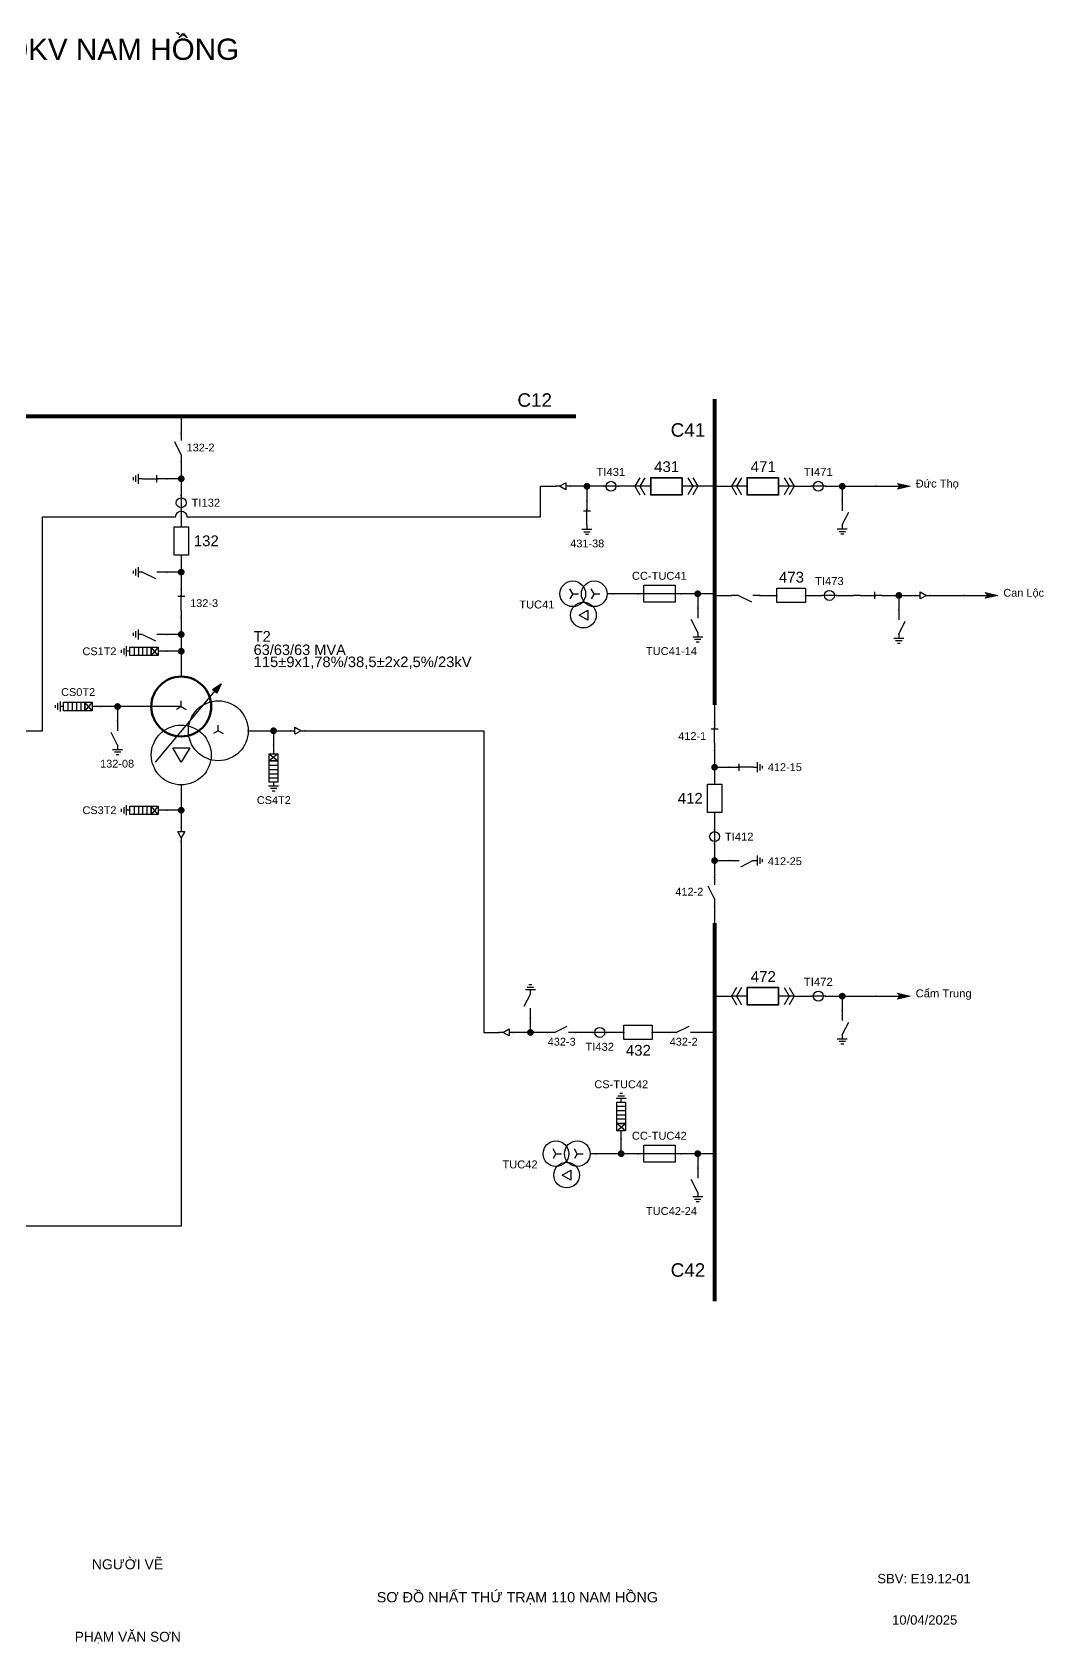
# Model space of a CAD drawing. Header units: millimetres. Extents: x -389 to 411, y 7 to 290.
# Drawn here: x 233.7 to 411.1, y 7.3 to 290 of the extents above; entities that cross this region are included whole.
import ezdxf

# ---------------------------------------------------------------- set-up
doc = ezdxf.new("R2010")
doc.units = ezdxf.units.MM
for name, color, linetype, lineweight in [('BUSBAR_110KV', 1, 'Continuous', 50), ('BUSBAR_22KV', 5, 'Continuous', 50), ('HV_110KV', 1, 'Continuous', 25), ('MV_22KV', 5, 'Continuous', 25), ('MV_35KV', 30, 'Continuous', 25)]:
    doc.layers.add(name, color=color, linetype=linetype, lineweight=lineweight)
doc.layers.add('SYM_PORTS', color=8, linetype='Continuous', plot=False)
doc.layers.add('TEXT', color=7, linetype='Continuous')
doc.styles.add('SLD_TEXT', font='arial.ttf')

# ---------------------------------------------------------------- blocks, each defined once
blk = doc.blocks.new('SYM_DISCONNECTOR_OPEN')
at = {"lineweight": 25}
for points in [[(0, -1.25), (-1.125, 1)], [(0, 2.5), (0, 1.25)], [(0, -1.25), (0, -2.5)]]:
    blk.add_lwpolyline(points, dxfattribs=at)
at = {"layer": 'SYM_PORTS'}
for p in [(0, 2.5), (0, -2.5)]:
    blk.add_point(p, dxfattribs=at)
blk.add_attdef('DEVICE_CODE', (1, -0.5), '', height=2)
blk = doc.blocks.new('SYM_EARTHING_SWITCH_CLOSED')
at = {"lineweight": 25}
for points in [[(0, 3), (0, 1.25)], [(-0.625, 1.25), (0.625, 1.25)], [(0, -1.25), (0, 1.5)], [(-0.875, -2), (0.875, -2)], [(-0.5625, -2.4375), (0.5625, -2.4375)], [(0, -1.25), (0, -2)], [(-0.25, -2.875), (0.25, -2.875)]]:
    blk.add_lwpolyline(points, dxfattribs=at)
at = {"layer": 'SYM_PORTS'}
blk.add_point((0, 3), dxfattribs=at)
blk.add_attdef('DEVICE_CODE', (1.875, 0), '', height=2)
blk = doc.blocks.new('SYM_CURRENT_TRANSFORMER')
at = {"lineweight": 25}
blk.add_lwpolyline([(0, 1.25), (0, -1.25)], dxfattribs=at)
blk.add_circle((0, 0), 0.875, dxfattribs=at)
at = {"layer": 'SYM_PORTS'}
for p in [(0, 1.25), (0, -1.25)]:
    blk.add_point(p, dxfattribs=at)
blk.add_attdef('DEVICE_CODE', (1.875, -1.75), '', height=2)
at = {"flags": 1}
blk.add_attdef('RATIO', (1.875, -4.75), '', height=2, dxfattribs=at)
blk = doc.blocks.new('SYM_CIRCUIT_BREAKER')
at = {"lineweight": 25}
blk.add_lwpolyline([(-1.25, 2.5), (1.25, 2.5), (1.25, -2.5), (-1.25, -2.5)], close=True, dxfattribs=at)
at = {"layer": 'SYM_PORTS'}
for p in [(0, 2.5), (0, -2.5)]:
    blk.add_point(p, dxfattribs=at)
blk.add_attdef('DEVICE_CODE', (2.25, -0.5), '', height=2)
at = {"flags": 1}
blk.add_attdef('RATING', (2.25, -3.5), '', height=2, dxfattribs=at)
blk = doc.blocks.new('SYM_EARTHING_SWITCH_OPEN')
at = {"lineweight": 25}
for points in [[(0, 3), (0, 1.25)], [(0, -1.25), (-1.125, 1)], [(-0.875, -2), (0.875, -2)], [(-0.5625, -2.4375), (0.5625, -2.4375)], [(0, -1.25), (0, -2)], [(-0.25, -2.875), (0.25, -2.875)]]:
    blk.add_lwpolyline(points, dxfattribs=at)
at = {"layer": 'SYM_PORTS'}
blk.add_point((0, 3), dxfattribs=at)
blk.add_attdef('DEVICE_CODE', (1.875, 0), '', height=2)
blk = doc.blocks.new('SYM_DISCONNECTOR_CLOSED')
at = {"lineweight": 25}
for points in [[(-0.625, 1.25), (0.625, 1.25)], [(0, 2.5), (0, 1.25)], [(0, -1.25), (0, 1.5)], [(0, -1.25), (0, -2.5)]]:
    blk.add_lwpolyline(points, dxfattribs=at)
at = {"layer": 'SYM_PORTS'}
for p in [(0, 2.5), (0, -2.5)]:
    blk.add_point(p, dxfattribs=at)
blk.add_attdef('DEVICE_CODE', (1.625, -0.5), '', height=2)
blk = doc.blocks.new('SYM_SURGE_ARRESTER')
at = {"lineweight": 25}
for points in [[(0, 4), (0, 2.5)], [(-0.75, 2.5), (0.75, 1.25)], [(0.75, 2.5), (-0.75, 1.25)], [(-0.75, 0.5), (0.75, 0.5)], [(-0.75, -0.25), (0.75, -0.25)], [(-0.75, -1), (0.75, -1)], [(-0.75, -1.75), (0.75, -1.75)], [(0, -2.5), (0, -3.125)], [(-0.875, -3.125), (0.875, -3.125)], [(-0.5625, -3.5625), (0.5625, -3.5625)], [(-0.25, -4), (0.25, -4)]]:
    blk.add_lwpolyline(points, dxfattribs=at)
for points in [[(-0.75, 2.5), (0.75, 2.5), (0.75, 1.25), (-0.75, 1.25)], [(-0.75, 1.25), (0.75, 1.25), (0.75, -2.5), (-0.75, -2.5)]]:
    blk.add_lwpolyline(points, close=True, dxfattribs=at)
at = {"layer": 'SYM_PORTS'}
blk.add_point((0, 4), dxfattribs=at)
blk.add_attdef('DEVICE_CODE', (1.875, 1), '', height=2)
blk = doc.blocks.new('SYM_TRANSFORMER_3W')
blk.add_hatch(color=7).paths.add_polyline_path([(3.75, 8.25), (3.0125, 6.575), (2.2375, 7.225)])
at = {"lineweight": 25}
for points in [[(-7.75, -5.5), (3.0125, 7.35)], [(-3.25, 4.25), (-8.5, 4.25)], [(-3.25, 4.25), (-4.1125, 3.75)], [(-3.25, 4.25), (-3.25, 5.25)], [(-3.25, 4.25), (-2.3875, 3.75)], [(3.25, 0), (2.3875, -0.5)], [(3.25, 0), (3.25, 1)], [(3.25, 0), (4.1125, -0.5)]]:
    blk.add_lwpolyline(points, dxfattribs=at)
for points in [[(3.75, 8.25), (3.0125, 6.575), (2.2375, 7.225)], [(-4.75, -3), (-1.75, -3), (-3.25, -5.5)]]:
    blk.add_lwpolyline(points, close=True, dxfattribs=at)
at = {"lineweight": 50}
blk.add_circle((-3.25, 4.25), 5.25, dxfattribs=at)
at = {"lineweight": 25}
for centre in [(3.25, 0), (-3.25, -4.25)]:
    blk.add_circle(centre, 5.25, dxfattribs=at)
at = {"layer": 'SYM_PORTS'}
for p in [(-3.25, 9.5), (-8.5, 4.25), (8.5, 0), (-3.25, -9.5)]:
    blk.add_point(p, dxfattribs=at)
blk.add_attdef('DEVICE_CODE', (9.5, 6.5), '', height=2)
at = {"flags": 1}
for tag, p in [('POWER', (9.5, 3.5)), ('VOLTAGE_RATIO', (9.5, 0.5))]:
    blk.add_attdef(tag, p, '', height=2, dxfattribs=at)
blk = doc.blocks.new('SYM_CABLE_TERMINATION')
at = {"lineweight": 25}
blk.add_lwpolyline([(-0.625, 0.5), (0.625, 0.5), (0, -0.625)], close=True, dxfattribs=at)
for points in [[(0, 1.25), (0, 0.5)], [(0, -0.625), (0, -1.25)]]:
    blk.add_lwpolyline(points, dxfattribs=at)
at = {"layer": 'SYM_PORTS'}
for p in [(0, 1.25), (0, -1.25)]:
    blk.add_point(p, dxfattribs=at)
blk = doc.blocks.new('SYM_DRAWOUT_BREAKER')
at = {"lineweight": 25}
for points in [[(-1.5, 4.625), (0, 5.5), (1.5, 4.625)], [(-1.5, 3.75), (0, 4.625), (1.5, 3.75)], [(0, 5.5), (0, 2.75)], [(0, -2.75), (0, -5.5)], [(-1.5, -3.75), (0, -4.625), (1.5, -3.75)], [(-1.5, -4.625), (0, -5.5), (1.5, -4.625)]]:
    blk.add_lwpolyline(points, dxfattribs=at)
at = {"lineweight": 35}
blk.add_lwpolyline([(-1.5, 2.75), (1.5, 2.75), (1.5, -2.75), (-1.5, -2.75)], close=True, dxfattribs=at)
at = {"layer": 'SYM_PORTS'}
for p in [(0, 5.5), (0, -5.5)]:
    blk.add_point(p, dxfattribs=at)
blk.add_attdef('DEVICE_CODE', (2.5, 2.5), '', height=2)
at = {"flags": 1}
blk.add_attdef('RATING', (2.5, -0.5), '', height=2, dxfattribs=at)
blk = doc.blocks.new('SYM_LINE_FEEDER_ARROW')
blk.add_hatch(color=7).paths.add_polyline_path([(0, -3), (-0.5, -0.75), (0, -1.25), (0.5, -0.75)])
at = {"lineweight": 25}
blk.add_lwpolyline([(0, 3), (0, -1.25)], dxfattribs=at)
blk.add_lwpolyline([(0, -3), (-0.5, -0.75), (0, -1.25), (0.5, -0.75)], close=True, dxfattribs=at)
at = {"layer": 'SYM_PORTS'}
blk.add_point((0, 3), dxfattribs=at)
blk.add_attdef('LINE_NAME', (1.5, 0), '', height=2)
blk = doc.blocks.new('SYM_FUSE_DISCONNECTOR')
at = {"lineweight": 25}
blk.add_lwpolyline([(0, 3.75), (0, -3.75)], dxfattribs=at)
blk.add_lwpolyline([(-1.5, 2.75), (1.5, 2.75), (1.5, -2.75), (-1.5, -2.75)], close=True, dxfattribs=at)
at = {"layer": 'SYM_PORTS'}
for p in [(0, 3.75), (0, -3.75)]:
    blk.add_point(p, dxfattribs=at)
blk.add_attdef('DEVICE_CODE', (2.5, 0.75), '', height=2)
at = {"flags": 1}
blk.add_attdef('RATING', (2.5, -2.25), '', height=2, dxfattribs=at)
blk = doc.blocks.new('SYM_VOLTAGE_TRANSFORMER')
at = {"lineweight": 25}
for points in [[(0, 4.625), (0, 3.625)], [(0, 1.375), (-0.8625, 0.875)], [(0, 1.375), (0, 2.375)], [(0, 1.375), (0.8625, 0.875)], [(0, -2.375), (-0.8625, -2.875)], [(0, -2.375), (0, -1.375)], [(0, -2.375), (0.8625, -2.875)]]:
    blk.add_lwpolyline(points, dxfattribs=at)
blk.add_lwpolyline([(2.875, 0.25), (4.625, 0.25), (3.75, -1.25)], close=True, dxfattribs=at)
for centre in [(0, 1.375), (3.75, -0.5), (0, -2.375)]:
    blk.add_circle(centre, 2.25, dxfattribs=at)
at = {"layer": 'SYM_PORTS'}
blk.add_point((0, 4.625), dxfattribs=at)
blk.add_attdef('DEVICE_CODE', (7, 1.625), '', height=2)
at = {"flags": 1}
blk.add_attdef('RATIO', (7, -1.375), '', height=2, dxfattribs=at)

msp = doc.modelspace()

# ---------------------------------------------------------------- hatches: boundary and pattern name
at = {"layer": 'HV_110KV'}
h = msp.add_hatch(color=7, dxfattribs=at)
edge = h.paths.add_edge_path()
edge.add_arc((259.85, 211.67), 0.6, 0, 360)
h = msp.add_hatch(color=7, dxfattribs=at)
edge = h.paths.add_edge_path()
edge.add_arc((259.85, 195.28), 0.6, 0, 360)
h = msp.add_hatch(color=7, dxfattribs=at)
edge = h.paths.add_edge_path()
edge.add_arc((259.85, 184.36), 0.6, 0, 360)
h = msp.add_hatch(color=7, dxfattribs=at)
edge = h.paths.add_edge_path()
edge.add_arc((259.85, 181.4), 0.6, 0, 360)
h = msp.add_hatch(color=7, dxfattribs=at)
edge = h.paths.add_edge_path()
edge.add_arc((248.68, 171.71), 0.6, 0, 360)
at = {"layer": 'MV_22KV'}
h = msp.add_hatch(color=7, dxfattribs=at)
edge = h.paths.add_edge_path()
edge.add_arc((330.99, 210.34), 0.6, 0, 360)
h = msp.add_hatch(color=7, dxfattribs=at)
edge = h.paths.add_edge_path()
edge.add_arc((375.76, 210.34), 0.6, 0, 360)
h = msp.add_hatch(color=7, dxfattribs=at)
edge = h.paths.add_edge_path()
edge.add_arc((350.41, 191.49), 0.6, 0, 360)
h = msp.add_hatch(color=7, dxfattribs=at)
edge = h.paths.add_edge_path()
edge.add_arc((385.68, 191.2), 0.6, 0, 360)
h = msp.add_hatch(color=7, dxfattribs=at)
edge = h.paths.add_edge_path()
edge.add_arc((276.04, 167.46), 0.6, 0, 360)
h = msp.add_hatch(color=7, dxfattribs=at)
edge = h.paths.add_edge_path()
edge.add_arc((353.37, 161.06), 0.6, 0, 360)
h = msp.add_hatch(color=7, dxfattribs=at)
edge = h.paths.add_edge_path()
edge.add_arc((353.37, 144.68), 0.6, 0, 360)
h = msp.add_hatch(color=7, dxfattribs=at)
edge = h.paths.add_edge_path()
edge.add_arc((375.76, 120.9), 0.6, 0, 360)
h = msp.add_hatch(color=7, dxfattribs=at)
edge = h.paths.add_edge_path()
edge.add_arc((321.07, 114.54), 0.6, 0, 360)
h = msp.add_hatch(color=7, dxfattribs=at)
edge = h.paths.add_edge_path()
edge.add_arc((336.99, 93.27), 0.6, 0, 360)
h = msp.add_hatch(color=7, dxfattribs=at)
edge = h.paths.add_edge_path()
edge.add_arc((350.41, 93.27), 0.6, 0, 360)
at = {"layer": 'MV_35KV'}
h = msp.add_hatch(color=7, dxfattribs=at)
edge = h.paths.add_edge_path()
edge.add_arc((259.85, 153.51), 0.6, 0, 360)

# ---------------------------------------------------------------- linework, layer by layer
at = {"layer": 'BUSBAR_110KV', "const_width": 0.7}
msp.add_lwpolyline([(185.86, 222.59), (329.09, 222.59)], dxfattribs=at)
at = {"layer": 'BUSBAR_22KV', "const_width": 0.7}
for points in [[(353.37, 225.64), (353.37, 171.98)], [(353.37, 133.75), (353.37, 67.38)]]:
    msp.add_lwpolyline(points, dxfattribs=at)
at = {"layer": 'HV_110KV'}
for points in [[(259.85, 222.59), (259.85, 219.63)], [(259.85, 214.63), (259.85, 211.67)], [(259.85, 211.67), (257.33, 211.67)], [(259.85, 211.67), (259.85, 208.71)], [(259.85, 206.21), (259.85, 203.24)], [(259.85, 198.24), (259.85, 195.28)], [(259.85, 195.28), (257.33, 195.28)], [(259.85, 195.28), (259.85, 192.32)], [(259.85, 187.32), (259.85, 184.36)], [(259.85, 184.36), (257.33, 184.36)], [(259.85, 184.36), (259.85, 181.4)], [(259.85, 181.4), (257.33, 181.4)], [(259.85, 181.4), (259.85, 176.96)], [(248.68, 171.71), (245.72, 171.71)], [(254.6, 171.71), (248.68, 171.71)], [(248.68, 171.71), (248.68, 169.18)]]:
    msp.add_lwpolyline(points, dxfattribs=at)
at = {"layer": 'MV_22KV'}
msp.add_lwpolyline([(110.34, 167.46), (113.04, 167.46), (235.5, 167.46), (235.5, 204.99), (258.85, 204.99, -1), (260.85, 204.99), (322.83, 204.99), (322.83, 210.34), (325.53, 210.34)], format="xyb", dxfattribs=at)
for points in [[(330.99, 210.34), (328.03, 210.34)], [(333.95, 210.34), (330.99, 210.34)], [(330.99, 210.34), (330.99, 207.81)], [(339.41, 210.34), (336.45, 210.34)], [(353.37, 210.34), (350.41, 210.34)], [(353.37, 210.34), (356.33, 210.34)], [(367.33, 210.34), (370.3, 210.34)], [(372.8, 210.34), (375.76, 210.34)], [(375.76, 210.34), (375.76, 207.81)], [(375.76, 210.34), (381.68, 210.34)], [(339.95, 191.49), (335.51, 191.49)], [(350.41, 191.49), (347.45, 191.49)], [(353.37, 191.49), (350.41, 191.49)], [(350.41, 191.49), (350.41, 188.96)], [(353.37, 191.2), (356.33, 191.2)], [(361.33, 191.2), (364.3, 191.2)], [(369.3, 191.2), (372.26, 191.2)], [(374.76, 191.2), (377.72, 191.2)], [(382.72, 191.2), (385.68, 191.2)], [(385.68, 191.2), (385.68, 188.67)], [(385.68, 191.2), (388.64, 191.2)], [(391.14, 191.2), (397.06, 191.2)], [(353.37, 171.98), (353.37, 169.02)], [(271.6, 167.46), (276.04, 167.46)], [(276.04, 167.46), (276.04, 164.93)], [(276.04, 167.46), (279.01, 167.46)], [(281.51, 167.46), (284.21, 167.46), (312.9, 167.46), (312.9, 114.54), (315.6, 114.54)], [(353.37, 164.02), (353.37, 161.06)], [(353.37, 161.06), (355.9, 161.06)], [(353.37, 161.06), (353.37, 158.1)], [(353.37, 153.1), (353.37, 150.14)], [(353.37, 147.64), (353.37, 144.68)], [(353.37, 144.68), (355.9, 144.68)], [(353.37, 144.68), (353.37, 141.71)], [(353.37, 136.71), (353.37, 133.75)], [(353.37, 120.9), (356.33, 120.9)], [(367.33, 120.9), (370.3, 120.9)], [(372.8, 120.9), (375.76, 120.9)], [(375.76, 120.9), (375.76, 118.37)], [(375.76, 120.9), (381.68, 120.9)], [(321.07, 114.54), (321.07, 117.07)], [(321.07, 114.54), (318.1, 114.54)], [(324.03, 114.54), (321.07, 114.54)], [(331.99, 114.54), (329.03, 114.54)], [(337.45, 114.54), (334.49, 114.54)], [(345.41, 114.54), (342.45, 114.54)], [(353.37, 114.54), (350.41, 114.54)], [(336.99, 93.27), (336.99, 95.8)], [(336.99, 93.27), (332.55, 93.27)], [(339.95, 93.27), (336.99, 93.27)], [(350.41, 93.27), (347.45, 93.27)], [(353.37, 93.27), (350.41, 93.27)], [(350.41, 93.27), (350.41, 90.74)]]:
    msp.add_lwpolyline(points, dxfattribs=at)
at = {"layer": 'MV_35KV'}
for points in [[(259.85, 157.96), (259.85, 153.51)], [(259.85, 153.51), (257.33, 153.51)], [(259.85, 153.51), (259.85, 150.55)]]:
    msp.add_lwpolyline(points, dxfattribs=at)
msp.add_lwpolyline([(259.85, 148.05), (259.85, 145.35), (259.85, 80.54), (192.62, 80.54, 1), (190.62, 80.54), (165.34, 80.54), (165.34, 83.24)], format="xyb", dxfattribs=at)

# ---------------------------------------------------------------- block references
at = {"layer": 'HV_110KV'}
ref = msp.add_blockref('SYM_DISCONNECTOR_OPEN', (259.85, 217.13), dxfattribs=at)
ref.add_attrib('DEVICE_CODE', '132-2', (260.79, 216.46), dxfattribs={"layer": 'TEXT', "height": 1.371, "style": 'SLD_TEXT'})
ref = msp.add_blockref('SYM_EARTHING_SWITCH_CLOSED', (254.33, 211.67), dxfattribs=dict(at, xscale=-1, rotation=270))
ref.add_attrib('DEVICE_CODE', '132-25', (244.66, 211), dxfattribs={"layer": 'TEXT', "extrusion": (0, 0, -1), "height": 1.37, "style": 'SLD_TEXT'})
ref = msp.add_blockref('SYM_CURRENT_TRANSFORMER', (259.85, 207.46), dxfattribs=at)
ref.add_attrib('DEVICE_CODE', 'TI132', (261.66, 206.76), dxfattribs={"layer": 'TEXT', "height": 1.403, "style": 'SLD_TEXT'})
ref = msp.add_blockref('SYM_CIRCUIT_BREAKER', (259.85, 200.74), dxfattribs=at)
ref.add_attrib('DEVICE_CODE', '132', (262.04, 199.84), dxfattribs={"layer": 'TEXT', "height": 1.883, "style": 'SLD_TEXT'})
ref = msp.add_blockref('SYM_EARTHING_SWITCH_OPEN', (254.33, 195.28), dxfattribs=dict(at, xscale=-1, rotation=270))
ref.add_attrib('DEVICE_CODE', '132-35', (244.66, 194.49), dxfattribs={"layer": 'TEXT', "extrusion": (0, 0, -1), "height": 1.37, "style": 'SLD_TEXT'})
ref = msp.add_blockref('SYM_DISCONNECTOR_CLOSED', (259.85, 189.82), dxfattribs=at)
ref.add_attrib('DEVICE_CODE', '132-3', (261.41, 189.16), dxfattribs={"layer": 'TEXT', "height": 1.371, "style": 'SLD_TEXT'})
ref = msp.add_blockref('SYM_EARTHING_SWITCH_OPEN', (254.33, 184.36), dxfattribs=dict(at, xscale=-1, rotation=270))
ref.add_attrib('DEVICE_CODE', '132-38', (244.66, 183.57), dxfattribs={"layer": 'TEXT', "extrusion": (0, 0, -1), "height": 1.37, "style": 'SLD_TEXT'})
ref = msp.add_blockref('SYM_TRANSFORMER_3W', (263.1, 167.46), dxfattribs=at)
ref.add_attrib('DEVICE_CODE', 'T2', (272.54, 183.09), dxfattribs={"layer": 'TEXT', "height": 1.852, "style": 'SLD_TEXT'})
ref = msp.add_blockref('SYM_SURGE_ARRESTER', (253.33, 181.4), dxfattribs=dict(at, rotation=270))
ref.add_attrib('DEVICE_CODE', 'CS1T2', (242.53, 180.72), dxfattribs={"layer": 'TEXT', "height": 1.368, "style": 'SLD_TEXT'})
ref = msp.add_blockref('SYM_SURGE_ARRESTER', (241.72, 171.71), dxfattribs=dict(at, rotation=270))
ref.add_attrib('DEVICE_CODE', 'CS0T2', (238.79, 173.56), dxfattribs={"layer": 'TEXT', "height": 1.368, "style": 'SLD_TEXT'})
ref = msp.add_blockref('SYM_EARTHING_SWITCH_OPEN', (248.68, 166.18), dxfattribs=at)
ref.add_attrib('DEVICE_CODE', '132-08', (245.62, 161), dxfattribs={"layer": 'TEXT', "height": 1.37, "style": 'SLD_TEXT'})
at = {"layer": 'MV_22KV'}
ref = msp.add_blockref('SYM_CURRENT_TRANSFORMER', (335.2, 210.34), dxfattribs=dict(at, rotation=270))
ref.add_attrib('DEVICE_CODE', 'TI431', (332.67, 212.16), dxfattribs={"layer": 'TEXT', "height": 1.403, "style": 'SLD_TEXT'})
ref = msp.add_blockref('SYM_DRAWOUT_BREAKER', (344.91, 210.34), dxfattribs=dict(at, rotation=270))
ref.add_attrib('DEVICE_CODE', '431', (342.77, 212.85), dxfattribs={"layer": 'TEXT', "height": 1.883, "style": 'SLD_TEXT'})
ref = msp.add_blockref('SYM_DRAWOUT_BREAKER', (361.83, 210.34), dxfattribs=dict(at, rotation=270))
ref.add_attrib('DEVICE_CODE', '471', (359.69, 212.84), dxfattribs={"layer": 'TEXT', "height": 1.9, "style": 'SLD_TEXT'})
ref = msp.add_blockref('SYM_CURRENT_TRANSFORMER', (371.55, 210.34), dxfattribs=dict(at, rotation=270))
ref.add_attrib('DEVICE_CODE', 'TI471', (369.02, 212.15), dxfattribs={"layer": 'TEXT', "height": 1.418, "style": 'SLD_TEXT'})
for name, p, rotation in [('SYM_CABLE_TERMINATION', (326.78, 210.34), 270), ('SYM_LINE_FEEDER_ARROW', (384.68, 210.34), 90), ('SYM_CABLE_TERMINATION', (389.89, 191.2), 90), ('SYM_LINE_FEEDER_ARROW', (400.06, 191.2), 90), ('SYM_CABLE_TERMINATION', (280.26, 167.46), 90), ('SYM_LINE_FEEDER_ARROW', (384.68, 120.9), 90), ('SYM_CABLE_TERMINATION', (316.85, 114.54), 270)]:
    msp.add_blockref(name, p, dxfattribs=dict(at, rotation=rotation))
at = {"layer": 'MV_22KV', "xscale": -1}
for p in [(375.76, 204.81), (385.68, 185.67), (375.76, 115.37)]:
    msp.add_blockref('SYM_EARTHING_SWITCH_OPEN', p, dxfattribs=at)
at = {"layer": 'MV_22KV'}
ref = msp.add_blockref('SYM_EARTHING_SWITCH_CLOSED', (330.99, 204.81), dxfattribs=at)
ref.add_attrib('DEVICE_CODE', '431-38', (328.06, 199.63), dxfattribs={"layer": 'TEXT', "height": 1.37, "style": 'SLD_TEXT'})
ref = msp.add_blockref('SYM_FUSE_DISCONNECTOR', (343.7, 191.49), dxfattribs=dict(at, rotation=270))
ref.add_attrib('DEVICE_CODE', 'CC-TUC41', (338.87, 193.94), dxfattribs={"layer": 'TEXT', "height": 1.392, "style": 'SLD_TEXT'})
ref = msp.add_blockref('SYM_CIRCUIT_BREAKER', (366.8, 191.2), dxfattribs=dict(at, rotation=270))
ref.add_attrib('DEVICE_CODE', '473', (364.65, 193.46), dxfattribs={"layer": 'TEXT', "height": 1.883, "style": 'SLD_TEXT'})
at = {"layer": 'MV_22KV', "xscale": -1}
for name, p, rotation in [('SYM_DISCONNECTOR_CLOSED', (380.22, 191.2), 270), ('SYM_DISCONNECTOR_OPEN', (358.83, 191.2), 270), ('SYM_EARTHING_SWITCH_OPEN', (321.07, 120.07), 180)]:
    msp.add_blockref(name, p, dxfattribs=dict(at, rotation=rotation))
at = {"layer": 'MV_22KV'}
ref = msp.add_blockref('SYM_VOLTAGE_TRANSFORMER', (330.88, 191.49), dxfattribs=dict(at, rotation=270))
ref.add_attrib('DEVICE_CODE', 'TUC41', (319.12, 188.91), dxfattribs={"layer": 'TEXT', "height": 1.395, "style": 'SLD_TEXT'})
ref = msp.add_blockref('SYM_CURRENT_TRANSFORMER', (373.51, 191.2), dxfattribs=dict(at, rotation=270))
ref.add_attrib('DEVICE_CODE', 'TI473', (370.98, 193.02), dxfattribs={"layer": 'TEXT', "height": 1.406, "style": 'SLD_TEXT'})
ref = msp.add_blockref('SYM_EARTHING_SWITCH_OPEN', (350.41, 185.96), dxfattribs=at)
ref.add_attrib('DEVICE_CODE', 'TUC41-14', (341.33, 180.74), dxfattribs={"layer": 'TEXT', "height": 1.389, "style": 'SLD_TEXT'})
ref = msp.add_blockref('SYM_DISCONNECTOR_CLOSED', (353.37, 166.52), dxfattribs=at)
ref.add_attrib('DEVICE_CODE', '412-1', (346.99, 165.84), dxfattribs={"layer": 'TEXT', "height": 1.372, "style": 'SLD_TEXT'})
ref = msp.add_blockref('SYM_SURGE_ARRESTER', (276.04, 160.93), dxfattribs=at)
ref.add_attrib('DEVICE_CODE', 'CS4T2', (273.11, 154.61), dxfattribs={"layer": 'TEXT', "height": 1.368, "style": 'SLD_TEXT'})
ref = msp.add_blockref('SYM_EARTHING_SWITCH_CLOSED', (358.9, 161.06), dxfattribs=dict(at, rotation=90))
ref.add_attrib('DEVICE_CODE', '412-15', (362.71, 160.39), dxfattribs={"layer": 'TEXT', "height": 1.37, "style": 'SLD_TEXT'})
ref = msp.add_blockref('SYM_CIRCUIT_BREAKER', (353.37, 155.6), dxfattribs=at)
ref.add_attrib('DEVICE_CODE', '412', (346.91, 154.68), dxfattribs={"layer": 'TEXT', "height": 1.88, "style": 'SLD_TEXT'})
ref = msp.add_blockref('SYM_CURRENT_TRANSFORMER', (353.37, 148.89), dxfattribs=at)
ref.add_attrib('DEVICE_CODE', 'TI412', (355.18, 148.18), dxfattribs={"layer": 'TEXT', "height": 1.404, "style": 'SLD_TEXT'})
ref = msp.add_blockref('SYM_EARTHING_SWITCH_OPEN', (358.9, 144.68), dxfattribs=dict(at, rotation=90))
ref.add_attrib('DEVICE_CODE', '412-25', (362.71, 143.89), dxfattribs={"layer": 'TEXT', "height": 1.37, "style": 'SLD_TEXT'})
ref = msp.add_blockref('SYM_DISCONNECTOR_OPEN', (353.37, 139.21), dxfattribs=at)
ref.add_attrib('DEVICE_CODE', '412-2', (346.49, 138.54), dxfattribs={"layer": 'TEXT', "height": 1.372, "style": 'SLD_TEXT'})
ref = msp.add_blockref('SYM_DRAWOUT_BREAKER', (361.83, 120.9), dxfattribs=dict(at, rotation=270))
ref.add_attrib('DEVICE_CODE', '472', (359.69, 123.39), dxfattribs={"layer": 'TEXT', "height": 1.9, "style": 'SLD_TEXT'})
ref = msp.add_blockref('SYM_CURRENT_TRANSFORMER', (371.55, 120.9), dxfattribs=dict(at, rotation=270))
ref.add_attrib('DEVICE_CODE', 'TI472', (369.02, 122.71), dxfattribs={"layer": 'TEXT', "height": 1.418, "style": 'SLD_TEXT'})
ref = msp.add_blockref('SYM_DISCONNECTOR_OPEN', (326.53, 114.54), dxfattribs=dict(at, rotation=270))
ref.add_attrib('DEVICE_CODE', '432-3', (324.11, 112.23), dxfattribs={"layer": 'TEXT', "height": 1.371, "style": 'SLD_TEXT'})
ref = msp.add_blockref('SYM_CURRENT_TRANSFORMER', (333.24, 114.54), dxfattribs=dict(at, rotation=270))
ref.add_attrib('DEVICE_CODE', 'TI432', (330.71, 111.32), dxfattribs={"layer": 'TEXT', "height": 1.403, "style": 'SLD_TEXT'})
ref = msp.add_blockref('SYM_CIRCUIT_BREAKER', (339.95, 114.54), dxfattribs=dict(at, rotation=270))
ref.add_attrib('DEVICE_CODE', '432', (337.81, 110.47), dxfattribs={"layer": 'TEXT', "height": 1.883, "style": 'SLD_TEXT'})
ref = msp.add_blockref('SYM_DISCONNECTOR_OPEN', (347.91, 114.54), dxfattribs=dict(at, rotation=270))
ref.add_attrib('DEVICE_CODE', '432-2', (345.5, 112.23), dxfattribs={"layer": 'TEXT', "height": 1.371, "style": 'SLD_TEXT'})
ref = msp.add_blockref('SYM_SURGE_ARRESTER', (336.99, 99.8), dxfattribs=dict(at, rotation=180))
ref.add_attrib('DEVICE_CODE', 'CS-TUC42', (332.28, 104.76), dxfattribs={"layer": 'TEXT', "height": 1.383, "style": 'SLD_TEXT'})
ref = msp.add_blockref('SYM_FUSE_DISCONNECTOR', (343.7, 93.27), dxfattribs=dict(at, rotation=270))
ref.add_attrib('DEVICE_CODE', 'CC-TUC42', (338.87, 95.72), dxfattribs={"layer": 'TEXT', "height": 1.392, "style": 'SLD_TEXT'})
ref = msp.add_blockref('SYM_VOLTAGE_TRANSFORMER', (327.92, 93.27), dxfattribs=dict(at, rotation=270))
ref.add_attrib('DEVICE_CODE', 'TUC42', (316.16, 90.69), dxfattribs={"layer": 'TEXT', "height": 1.395, "style": 'SLD_TEXT'})
ref = msp.add_blockref('SYM_EARTHING_SWITCH_OPEN', (350.41, 87.74), dxfattribs=at)
ref.add_attrib('DEVICE_CODE', 'TUC42-24', (341.33, 82.52), dxfattribs={"layer": 'TEXT', "height": 1.389, "style": 'SLD_TEXT'})
at = {"layer": 'MV_35KV'}
ref = msp.add_blockref('SYM_SURGE_ARRESTER', (253.33, 153.51), dxfattribs=dict(at, rotation=270))
ref.add_attrib('DEVICE_CODE', 'CS3T2', (242.53, 152.84), dxfattribs={"layer": 'TEXT', "height": 1.368, "style": 'SLD_TEXT'})
msp.add_blockref('SYM_CABLE_TERMINATION', (259.85, 149.3), dxfattribs=at)

# ---------------------------------------------------------------- texts
at = {"layer": 'TEXT', "attachment_point": 7, "style": 'SLD_TEXT'}
for s, insert, char_height in [('SƠ ĐỒ NHẤT THỨ TRẠM 110KV NAM HỒNG', (161.02, 284.32), 3.7271), ('C12', (318.8, 224.26), 2.365), ('C41', (345.67, 219.01), 2.365), ('Đức Thọ', (388.62, 209.82), 1.392), ('Can Lộc', (404, 190.67), 1.372), ('63/63/63 MVA', (272.54, 180.73), 1.8264), ('115±9x1,78%/38,5±2x2,5%/23kV', (272.54, 178.28), 1.8522), ('Cẩm Trung', (388.62, 120.27), 1.406), ('C42', (345.67, 71.65), 2.365), ('NGƯỜI VẼ', (244.17, 20.34), 1.755), ('SBV: E19.12-01', (381.91, 17.89), 1.6344), ('SƠ ĐỒ NHẤT THỨ TRẠM 110 NAM HỒNG', (294.13, 14.17), 1.8013), ('10/04/2025', (384.49, 10.64), 1.635), ('PHẠM VĂN SƠN', (241.17, 7.3), 1.7189)]:
    msp.add_mtext(s, dxfattribs=dict(at, insert=insert, char_height=char_height))

doc.saveas('drawing.dxf')
